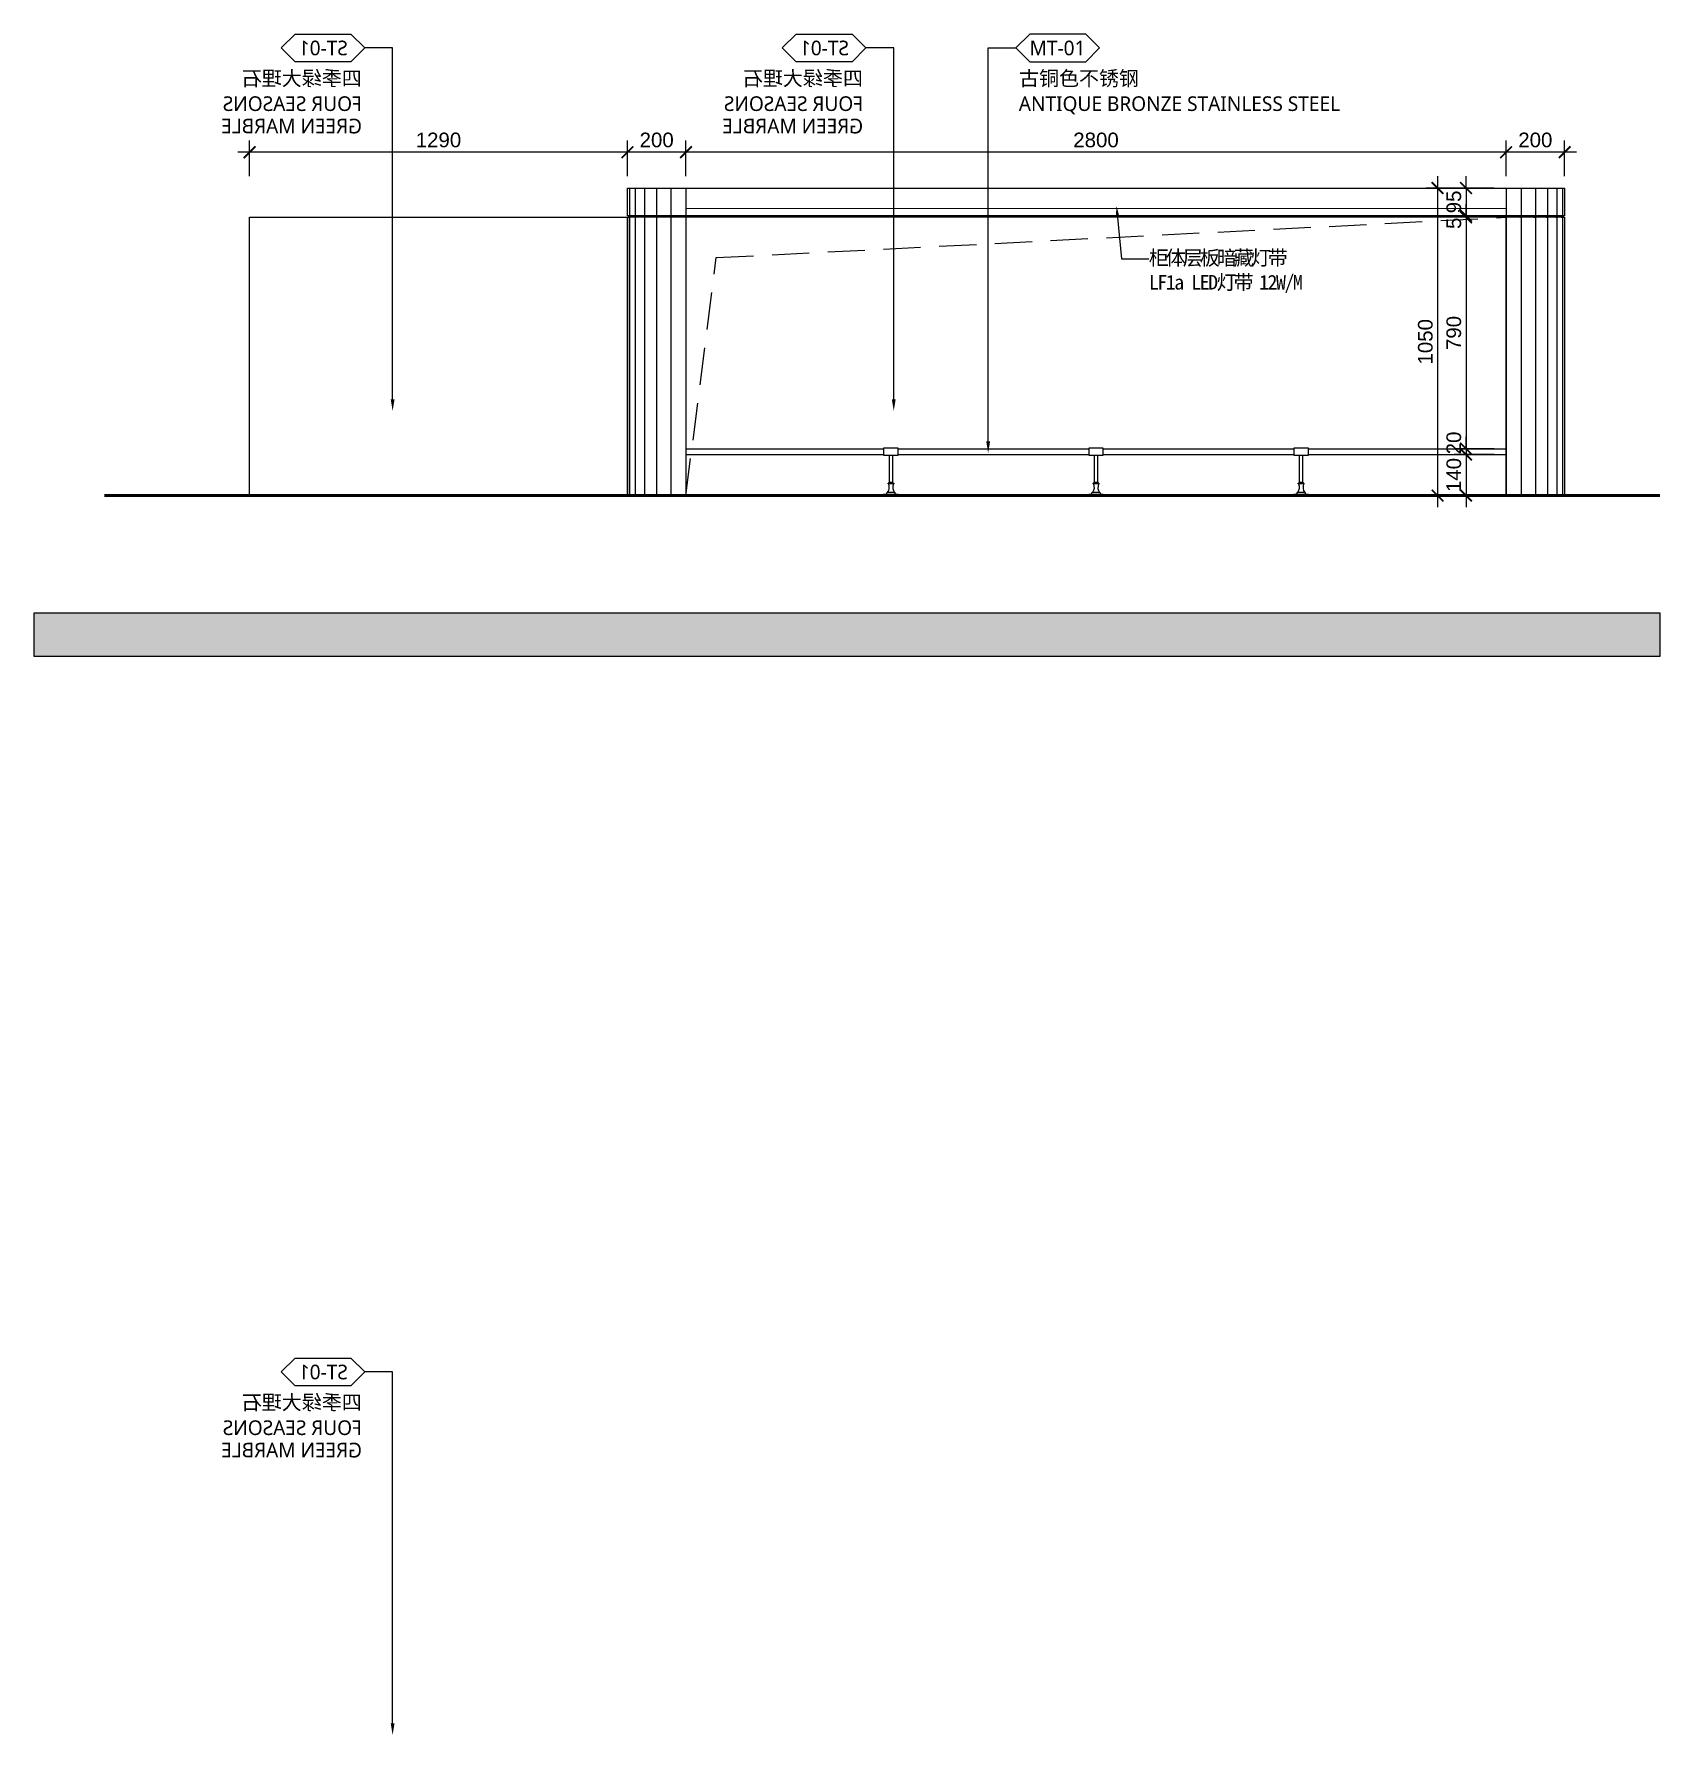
# Model space of a CAD drawing. Header units: millimetres. Extents: x 90086 to 135690, y -7745 to 15991.
# Drawn here: x 113943 to 119495, y -2962 to 2847 of the extents above; entities that cross this region are included whole.
import ezdxf
from ezdxf import colors
from ezdxf.entities.mleader import LeaderData, LeaderLine
from ezdxf.enums import TextEntityAlignment as Align
from ezdxf.math import Vec2, Vec3

# ---------------------------------------------------------------- set-up
doc = ezdxf.new("R2010")
doc.units = ezdxf.units.MM
doc.set_wipeout_variables(frame=1)
doc.linetypes.add('_ACM-G-HIDDEN', pattern=[4.7625, 3.175, -1.5875])
doc.linetypes.add('D04-03 - PANTRY CABINET DETAIL 1$0$ACM-G-CENTER2', pattern=[28.575, 19.05, -3.175, 3.175, -3.175])
doc.layers.get('Defpoints').update_dxf_attribs({"color": 250})
for name, color, linetype, lineweight in [('_ACM-A-ANNO-DIMS', 2, 'Continuous', 13), ('_ACM-A-ANNO-DIMS @ 20', 2, 'Continuous', 13), ('_ACM-A-DETL-THIN', 2, 'Continuous', 9), ('_ACM-A-ELVE-HIDD', 1, '_ACM-G-HIDDEN', 13), ('_ACM-A-ELVE-THIK', 5, 'Continuous', 50)]:
    doc.layers.add(name, color=color, linetype=linetype, lineweight=lineweight)
for name, color, linetype in [('I-DETL-LW01', 1, 'Continuous'), ('WALL', 7, 'Continuous'), ('WALL TYPE$0$G-ANNO-NOTE-CH', 7, 'Continuous')]:
    doc.layers.add(name, color=color, linetype=linetype)
doc.styles.add('Arial', font='ARIALUNI.ttf')
doc.styles.add('Arial_1', font='arial.ttf', dxfattribs={"height": 75})
doc.styles.add('WALL TYPE$0$Aecom Chinese', font='Microsoft YaHei.ttf')
doc.dimstyles.new('Aec-Arch-M-注释性', dxfattribs={"dimscale": 2, "dimtxt": 2.5, "dimasz": 2, "dimexe": 2, "dimexo": 2, "dimgap": 0.8, "dimtad": 1, "dimdec": 0, "dimrnd": 5, "dimzin": 3, "dimdsep": 46, "dimtxsty": 'Arial', "dimblk": 'WALL TYPE$0$_ArchTick', "dimcen": 2.5, "dimdle": 2, "dimclrd": 256, "dimclrt": 256, "dimazin": 2, "dimtfac": 0.75, "dimtdec": 0, "dimtix": 1, "dimtmove": 2, "dimatfit": 2, "dimfxl": 5, "dimfxlon": 1, "dimtolj": 1, "dimtzin": 0, "dimlwd": -1, "dimarcsym": 0})

# ---------------------------------------------------------------- blocks, each defined once
blk = doc.blocks.new('*U116')
h = blk.add_hatch(color=250)
h.dxf.hatch_style = 1
h.paths.add_polyline_path([(4350.7, -50), (4350.7, 100), (-1200.7, 100), (-1200.7, -50)])
blk.add_lwpolyline([(4350.7, -50), (4350.7, 100), (-1200.7, 100), (-1200.7, -50)], close=True)
blk = doc.blocks.new('WALL TYPE$0$_ArchTick')
at = {"color": 0, "linetype": 'ByBlock', "const_width": 0.15}
blk.add_lwpolyline([(-0.5, -0.5), (0.5, 0.5)], dxfattribs=at)
blk = doc.blocks.new('*D260')
at = {"layer": '_ACM-A-ANNO-DIMS', "transparency": 16777216}
blk.add_line((119209.1, 2443), (118929.1, 2443), dxfattribs=at)
at = {"layer": '_ACM-A-ANNO-DIMS', "color": 0, "lineweight": -2, "transparency": 16777216}
for p, q in [((118969.1, 2360.7), (118969.1, 2483)), ((119169.1, 2360.7), (119169.1, 2483))]:
    blk.add_line(p, q, dxfattribs=at)
at = {"layer": 'Defpoints', "color": 0, "transparency": 16777216}
for p in [(118969.1, 2443), (118969.1, 2320.7), (119169.1, 2320.7)]:
    blk.add_point(p, dxfattribs=at)
at = {"layer": '_ACM-A-ANNO-DIMS', "transparency": 16777216, "xscale": 40, "yscale": 40, "zscale": 40, "rotation": 180}
blk.add_blockref('WALL TYPE$0$_ArchTick', (118969.1, 2443), dxfattribs=at)
at = {"layer": '_ACM-A-ANNO-DIMS', "transparency": 16777216, "xscale": 40, "yscale": 40, "zscale": 40}
blk.add_blockref('WALL TYPE$0$_ArchTick', (119169.1, 2443), dxfattribs=at)
at = {"layer": '_ACM-A-ANNO-DIMS', "transparency": 16777216, "insert": (119069.1, 2484.6), "char_height": 50, "attachment_point": 5, "style": 'Arial'}
blk.add_mtext('\\A1;200', dxfattribs=at)
blk = doc.blocks.new('*D261')
at = {"layer": '_ACM-A-ANNO-DIMS', "transparency": 16777216}
blk.add_line((119009.1, 2443), (116129.1, 2443), dxfattribs=at)
at = {"layer": '_ACM-A-ANNO-DIMS', "color": 0, "lineweight": -2, "transparency": 16777216}
for p, q in [((116169.1, 2360.7), (116169.1, 2483)), ((118969.1, 2360.7), (118969.1, 2483))]:
    blk.add_line(p, q, dxfattribs=at)
at = {"layer": 'Defpoints', "color": 0, "transparency": 16777216}
for p in [(116169.1, 2443), (116169.1, 2320.7), (118969.1, 2320.7)]:
    blk.add_point(p, dxfattribs=at)
at = {"layer": '_ACM-A-ANNO-DIMS', "transparency": 16777216, "xscale": 40, "yscale": 40, "zscale": 40, "rotation": 180}
blk.add_blockref('WALL TYPE$0$_ArchTick', (116169.1, 2443), dxfattribs=at)
at = {"layer": '_ACM-A-ANNO-DIMS', "transparency": 16777216, "xscale": 40, "yscale": 40, "zscale": 40}
blk.add_blockref('WALL TYPE$0$_ArchTick', (118969.1, 2443), dxfattribs=at)
at = {"layer": '_ACM-A-ANNO-DIMS', "transparency": 16777216, "insert": (117569.1, 2484.6), "char_height": 50, "attachment_point": 5, "style": 'Arial'}
blk.add_mtext('\\A1;2800', dxfattribs=at)
blk = doc.blocks.new('*D262')
at = {"layer": '_ACM-A-ANNO-DIMS', "transparency": 16777216}
blk.add_line((116209.1, 2443), (115929.1, 2443), dxfattribs=at)
at = {"layer": '_ACM-A-ANNO-DIMS', "color": 0, "lineweight": -2, "transparency": 16777216}
for p, q in [((115969.1, 2360.7), (115969.1, 2483)), ((116169.1, 2360.7), (116169.1, 2483))]:
    blk.add_line(p, q, dxfattribs=at)
at = {"layer": 'Defpoints', "color": 0, "transparency": 16777216}
for p in [(115969.1, 2443), (115969.1, 2320.7), (116169.1, 2320.7)]:
    blk.add_point(p, dxfattribs=at)
at = {"layer": '_ACM-A-ANNO-DIMS', "transparency": 16777216, "xscale": 40, "yscale": 40, "zscale": 40, "rotation": 180}
blk.add_blockref('WALL TYPE$0$_ArchTick', (115969.1, 2443), dxfattribs=at)
at = {"layer": '_ACM-A-ANNO-DIMS', "transparency": 16777216, "xscale": 40, "yscale": 40, "zscale": 40}
blk.add_blockref('WALL TYPE$0$_ArchTick', (116169.1, 2443), dxfattribs=at)
at = {"layer": '_ACM-A-ANNO-DIMS', "transparency": 16777216, "insert": (116069.1, 2484.6), "char_height": 50, "attachment_point": 5, "style": 'Arial'}
blk.add_mtext('\\A1;200', dxfattribs=at)
blk = doc.blocks.new('*D263')
at = {"layer": '_ACM-A-ANNO-DIMS', "transparency": 16777216}
blk.add_line((116009.1, 2443), (114639.1, 2443), dxfattribs=at)
at = {"layer": '_ACM-A-ANNO-DIMS', "color": 0, "lineweight": -2, "transparency": 16777216}
for p, q in [((114679.1, 2360.7), (114679.1, 2483)), ((115969.1, 2360.7), (115969.1, 2483))]:
    blk.add_line(p, q, dxfattribs=at)
at = {"layer": 'Defpoints', "color": 0, "transparency": 16777216}
for p in [(114679.1, 2443), (114679.1, 2320.7), (115969.1, 2320.7)]:
    blk.add_point(p, dxfattribs=at)
at = {"layer": '_ACM-A-ANNO-DIMS', "transparency": 16777216, "xscale": 40, "yscale": 40, "zscale": 40, "rotation": 180}
blk.add_blockref('WALL TYPE$0$_ArchTick', (114679.1, 2443), dxfattribs=at)
at = {"layer": '_ACM-A-ANNO-DIMS', "transparency": 16777216, "xscale": 40, "yscale": 40, "zscale": 40}
blk.add_blockref('WALL TYPE$0$_ArchTick', (115969.1, 2443), dxfattribs=at)
at = {"layer": '_ACM-A-ANNO-DIMS', "transparency": 16777216, "insert": (115324.1, 2484.6), "char_height": 50, "attachment_point": 5, "style": 'Arial'}
blk.add_mtext('\\A1;1290', dxfattribs=at)
blk = doc.blocks.new('*D264')
at = {"layer": '_ACM-A-ANNO-DIMS', "transparency": 16777216}
for p, q in [((118832.4, 2225.7), (118832.4, 2265.7)), ((118832.4, 2225.7), (118832.4, 2220.7)), ((118832.4, 2220.7), (118832.4, 2180.7))]:
    blk.add_line(p, q, dxfattribs=at)
at = {"layer": '_ACM-A-ANNO-DIMS', "color": 0, "lineweight": -2, "transparency": 16777216}
for p, q in [((118929.1, 2225.7), (118792.4, 2225.7)), ((118929.4, 2220.7), (118792.4, 2220.7))]:
    blk.add_line(p, q, dxfattribs=at)
at = {"layer": 'Defpoints', "color": 0, "transparency": 16777216}
for p in [(118832.4, 2220.7), (118969.1, 2225.7), (118969.4, 2220.7)]:
    blk.add_point(p, dxfattribs=at)
at = {"layer": '_ACM-A-ANNO-DIMS', "transparency": 16777216, "xscale": 40, "yscale": 40, "zscale": 40}
for p, rotation in [((118832.4, 2225.7), 270), ((118832.4, 2220.7), 90)]:
    blk.add_blockref('WALL TYPE$0$_ArchTick', p, dxfattribs=dict(at, rotation=rotation))
at = {"layer": '_ACM-A-ANNO-DIMS', "transparency": 16777216, "insert": (118791, 2200.3), "char_height": 50, "attachment_point": 5, "rotation": 90, "style": 'Arial'}
blk.add_mtext('\\A1;5', dxfattribs=at)
blk = doc.blocks.new('*D265')
at = {"layer": '_ACM-A-ANNO-DIMS', "transparency": 16777216}
for p, q in [((118832.4, 2320.7), (118832.4, 2360.7)), ((118832.4, 2320.7), (118832.4, 2225.7)), ((118832.4, 2225.7), (118832.4, 2185.7))]:
    blk.add_line(p, q, dxfattribs=at)
at = {"layer": '_ACM-A-ANNO-DIMS', "color": 0, "lineweight": -2, "transparency": 16777216}
for p, q in [((118929.1, 2320.7), (118792.4, 2320.7)), ((118929.1, 2225.7), (118792.4, 2225.7))]:
    blk.add_line(p, q, dxfattribs=at)
at = {"layer": 'Defpoints', "color": 0, "transparency": 16777216}
for p in [(118969.1, 2320.7), (118832.4, 2225.7), (118969.1, 2225.7)]:
    blk.add_point(p, dxfattribs=at)
at = {"layer": '_ACM-A-ANNO-DIMS', "transparency": 16777216, "xscale": 40, "yscale": 40, "zscale": 40}
for p, rotation in [((118832.4, 2320.7), 270), ((118832.4, 2225.7), 90)]:
    blk.add_blockref('WALL TYPE$0$_ArchTick', p, dxfattribs=dict(at, rotation=rotation))
at = {"layer": '_ACM-A-ANNO-DIMS', "transparency": 16777216, "insert": (118790.9, 2273.2), "char_height": 50, "attachment_point": 5, "rotation": 90, "style": 'Arial'}
blk.add_mtext('\\A1;95', dxfattribs=at)
blk = doc.blocks.new('*D266')
at = {"layer": '_ACM-A-ANNO-DIMS', "color": 0, "lineweight": -2, "transparency": 16777216}
for p, q in [((118929.1, 2220.7), (118792.4, 2220.7)), ((118929.1, 1430.7), (118792.4, 1430.7))]:
    blk.add_line(p, q, dxfattribs=at)
at = {"layer": '_ACM-A-ANNO-DIMS', "transparency": 16777216}
blk.add_line((118832.4, 2260.7), (118832.4, 1390.7), dxfattribs=at)
at = {"layer": 'Defpoints', "color": 0, "transparency": 16777216}
for p in [(118969.1, 2220.7), (118832.4, 1430.7), (118969.1, 1430.7)]:
    blk.add_point(p, dxfattribs=at)
at = {"layer": '_ACM-A-ANNO-DIMS', "transparency": 16777216, "xscale": 40, "yscale": 40, "zscale": 40}
for p, rotation in [((118832.4, 2220.7), 90), ((118832.4, 1430.7), 270)]:
    blk.add_blockref('WALL TYPE$0$_ArchTick', p, dxfattribs=dict(at, rotation=rotation))
at = {"layer": '_ACM-A-ANNO-DIMS', "transparency": 16777216, "insert": (118790.9, 1825.7), "char_height": 50, "attachment_point": 5, "rotation": 90, "style": 'Arial'}
blk.add_mtext('\\A1;790', dxfattribs=at)
blk = doc.blocks.new('*D267')
at = {"layer": '_ACM-A-ANNO-DIMS', "transparency": 16777216}
blk.add_line((118735.3, 2360.7), (118735.3, 1230.7), dxfattribs=at)
at = {"layer": '_ACM-A-ANNO-DIMS', "color": 0, "lineweight": -2, "transparency": 16777216}
for p, q in [((118835.3, 2320.7), (118695.3, 2320.7)), ((118835.3, 1270.7), (118695.3, 1270.7))]:
    blk.add_line(p, q, dxfattribs=at)
at = {"layer": 'Defpoints', "color": 0, "transparency": 16777216}
for p in [(118969.1, 2320.7), (118735.3, 1270.7), (118969.1, 1270.7)]:
    blk.add_point(p, dxfattribs=at)
at = {"layer": '_ACM-A-ANNO-DIMS', "transparency": 16777216, "xscale": 40, "yscale": 40, "zscale": 40}
for p, rotation in [((118735.3, 2320.7), 90), ((118735.3, 1270.7), 270)]:
    blk.add_blockref('WALL TYPE$0$_ArchTick', p, dxfattribs=dict(at, rotation=rotation))
at = {"layer": '_ACM-A-ANNO-DIMS', "transparency": 16777216, "insert": (118693.7, 1795.7), "char_height": 50, "attachment_point": 5, "rotation": 90, "style": 'Arial'}
blk.add_mtext('\\A1;1050', dxfattribs=at)
blk = doc.blocks.new('K_70')
at = {"layer": 'I-DETL-LW01'}
blk.add_lwpolyline([(-25, -159.5), (25, -159.5), (25, -164.5), (-25, -164.5)], close=True, dxfattribs=at)
for points in [[(12.5, -154.5), (-12.5, -154.5, 0.414214), (-15, -157), (-15, -157, 0.414214), (-12.5, -159.5), (12.5, -159.5, 0.414214), (15, -157), (15, -157, 0.414214)], [(-9, -122.5), (9, -122.5, -0.414214), (10, -123.5), (10, -123.5, -0.414214), (9, -124.5), (-9, -124.5, -0.414214), (-10, -123.5), (-10, -123.5, -0.414214)], [(7, -120.5), (-7, -120.5, 0.414214), (-8, -121.5), (-8, -121.5, 0.414214), (-7, -122.5), (7, -122.5, 0.414214), (8, -121.5), (8, -121.5, 0.414214)]]:
    blk.add_lwpolyline(points, format="xyb", close=True, dxfattribs=at)
for points in [[(-9, -124.5, -0.262125), (-12.5, -154.5, 1.803242)], [(9, -124.5, 0.262125), (12.5, -154.5, -1.803242)]]:
    blk.add_lwpolyline(points, format="xyb", dxfattribs=at)
blk.add_wipeout([(25, -2.5), (-25, -2.5), (-25, -26.5), (25, -26.5)]).dxf.layer = 'I-DETL-LW01'
for points in [[(25, -2.5), (-25, -2.5), (-25, -26.5), (25, -26.5)], [(5, -120.5), (-5, -120.5), (-5, -26.5), (5, -26.5)]]:
    blk.add_lwpolyline(points, close=True, dxfattribs=at)
blk = doc.blocks.new('WHA12202707')
at = {"transparency": 16777216}
for p, q in [((2.38, 2.38), (0, 0)), ((2.38, -2.38), (0, 0)), ((11.91, 2.38), (2.38, 2.38)), ((11.91, 2.38), (14.29, 0)), ((11.91, -2.38), (14.29, 0)), ((2.38, -2.38), (11.91, -2.38))]:
    blk.add_line(p, q, dxfattribs=at)
at = {"transparency": 16777216, "style": 'WALL TYPE$0$Aecom Chinese'}
blk.add_attdef('英文2', (0.49, -14.58), '', height=2.5, dxfattribs=at)
at = {"layer": 'WALL TYPE$0$G-ANNO-NOTE-CH', "transparency": 16777216, "style": 'WALL TYPE$0$Aecom Chinese'}
blk.add_attdef('编号', text='', height=2.5, dxfattribs=at).set_placement((7.1, 0), align=Align.MIDDLE)
for tag, p in [('中文', (0.54, -5.18)), ('英文', (0.49, -9.51))]:
    blk.add_attdef(tag, text='', height=2.5, dxfattribs=at).set_placement(p, align=Align.MIDDLE_LEFT)
blk = doc.blocks.new('*D350')
at = {"layer": '_ACM-A-ANNO-DIMS', "color": 0, "lineweight": -2, "transparency": 16777216}
for p, q in [((118929.1, 1410.7), (118792.4, 1410.7)), ((118929.1, 1270.7), (118792.4, 1270.7))]:
    blk.add_line(p, q, dxfattribs=at)
at = {"layer": '_ACM-A-ANNO-DIMS', "transparency": 16777216}
blk.add_line((118832.4, 1450.7), (118832.4, 1230.7), dxfattribs=at)
at = {"layer": 'Defpoints', "color": 0, "transparency": 16777216}
for p in [(118969.1, 1410.7), (118832.4, 1270.7), (118969.1, 1270.7)]:
    blk.add_point(p, dxfattribs=at)
at = {"layer": '_ACM-A-ANNO-DIMS', "transparency": 16777216, "xscale": 40, "yscale": 40, "zscale": 40}
for p, rotation in [((118832.4, 1410.7), 90), ((118832.4, 1270.7), 270)]:
    blk.add_blockref('WALL TYPE$0$_ArchTick', p, dxfattribs=dict(at, rotation=rotation))
at = {"layer": '_ACM-A-ANNO-DIMS', "transparency": 16777216, "insert": (118790.9, 1340.7), "char_height": 50, "attachment_point": 5, "rotation": 90, "style": 'Arial'}
blk.add_mtext('\\A1;140', dxfattribs=at)
blk = doc.blocks.new('*D351')
at = {"layer": '_ACM-A-ANNO-DIMS', "transparency": 16777216}
for p, q in [((118832.4, 1430.7), (118832.4, 1470.7)), ((118832.4, 1430.7), (118832.4, 1410.7)), ((118832.4, 1410.7), (118832.4, 1370.7))]:
    blk.add_line(p, q, dxfattribs=at)
at = {"layer": '_ACM-A-ANNO-DIMS', "color": 0, "lineweight": -2, "transparency": 16777216}
for p, q in [((118929.1, 1430.7), (118792.4, 1430.7)), ((118929.1, 1410.7), (118792.4, 1410.7))]:
    blk.add_line(p, q, dxfattribs=at)
at = {"layer": 'Defpoints', "color": 0, "transparency": 16777216}
for p in [(118832.4, 1410.7), (118969.1, 1430.7), (118969.1, 1410.7)]:
    blk.add_point(p, dxfattribs=at)
at = {"layer": '_ACM-A-ANNO-DIMS', "transparency": 16777216, "xscale": 40, "yscale": 40, "zscale": 40}
for p, rotation in [((118832.4, 1430.7), 270), ((118832.4, 1410.7), 90)]:
    blk.add_blockref('WALL TYPE$0$_ArchTick', p, dxfattribs=dict(at, rotation=rotation))
at = {"layer": '_ACM-A-ANNO-DIMS', "transparency": 16777216, "insert": (118790.9, 1450.2), "char_height": 50, "attachment_point": 5, "rotation": 90, "style": 'Arial'}
blk.add_mtext('\\A1;20', dxfattribs=at)

msp = doc.modelspace()

# ---------------------------------------------------------------- linework, layer by layer
at = {"layer": '_ACM-A-DETL-THIN'}
for points in [[(115969.1, 2220.7), (115974.1, 2220.7), (115974.1, 2225.7), (115969.1, 2225.7), (115969.1, 2320.7), (119169.1, 2320.7), (119169.1, 2225.7), (119164.1, 2225.7), (119164.1, 2220.7), (119169.1, 2220.7), (119169.1, 1270.7), (115969.1, 1270.7)], [(114679.1, 2220.7), (115969.1, 2220.7), (115969.1, 1270.7), (114679.1, 1270.7)], [(118969.1, 2220.7), (116169.1, 2220.7), (116169.1, 1270.7), (118969.1, 1270.7)]]:
    msp.add_lwpolyline(points, close=True, dxfattribs=at)
at = {"layer": '_ACM-A-DETL-THIN', "color": 8}
for points in [[(115976, 2320.7), (115976, 2225.7), (115981, 2225.7), (115981, 2220.7), (115976, 2220.7), (115976, 1270.7)], [(115995.9, 2320.7), (115995.9, 2225.7), (116000.9, 2225.7), (116000.9, 2220.7), (115995.9, 2220.7), (115995.9, 1270.7)], [(116027.7, 2320.7), (116027.7, 2225.7), (116032.7, 2225.7), (116032.7, 2220.7), (116027.7, 2220.7), (116027.7, 1270.7)], [(116069.1, 2320.7), (116069.1, 2225.7), (116074.1, 2225.7), (116074.1, 2220.7), (116069.1, 2220.7), (116069.1, 1270.7)], [(116117.4, 2320.7), (116117.4, 2225.7), (116122.4, 2225.7), (116122.4, 2220.7), (116117.4, 2220.7), (116117.4, 1270.7)], [(116169.1, 2320.7), (116169.1, 1270.7)], [(118969.1, 2320.7), (118969.1, 1270.7)], [(119020.9, 2320.7), (119020.9, 2225.7), (119015.9, 2225.7), (119015.9, 2220.7), (119020.9, 2220.7), (119020.9, 1270.7)], [(119069.1, 2320.7), (119069.1, 2225.7), (119064.1, 2225.7), (119064.1, 2220.7), (119069.1, 2220.7), (119069.1, 1270.7)], [(119110.6, 2320.7), (119110.6, 2225.7), (119105.6, 2225.7), (119105.6, 2220.7), (119110.6, 2220.7), (119110.6, 1270.7)], [(119142.4, 2320.7), (119142.4, 2225.7), (119137.4, 2225.7), (119137.4, 2220.7), (119142.4, 2220.7), (119142.4, 1270.7)], [(119162.3, 2320.7), (119162.3, 2225.7), (119157.3, 2225.7), (119157.3, 2220.7), (119162.3, 2220.7), (119162.3, 1270.7)], [(116169.1, 1430.7), (118969.1, 1430.7)], [(116169.1, 1410.7), (118969.1, 1410.7)]]:
    msp.add_lwpolyline(points, dxfattribs=at)
at = {"layer": '_ACM-A-DETL-THIN'}
for points in [[(119164.1, 2225.7), (115974.1, 2225.7)], [(119164.1, 2220.7), (115974.1, 2220.7)]]:
    msp.add_lwpolyline(points, dxfattribs=at)
at = {"layer": '_ACM-A-ELVE-HIDD', "linetype": 'D04-03 - PANTRY CABINET DETAIL 1$0$ACM-G-CENTER2', "ltscale": 10, "const_width": 3}
msp.add_lwpolyline([(116169.1, 2250.7), (118969.1, 2250.7)], dxfattribs=at)
at = {"layer": '_ACM-A-ELVE-HIDD', "ltscale": 40}
msp.add_lwpolyline([(116169.1, 1270.7), (116272.7, 2083.1), (118969.1, 2220.7)], dxfattribs=at)
at = {"layer": '_ACM-A-ELVE-THIK'}
msp.add_lwpolyline([(114183.4, 1270.7), (119494.7, 1270.7)], dxfattribs=at)

# ---------------------------------------------------------------- block references
at = {"layer": 'WALL', "xscale": -1}
msp.add_blockref('*U116', (118293.9, 770.7), dxfattribs=at)

# ---------------------------------------------------------------- dimensions: what is measured, and where the dimension line sits
at = {"layer": '_ACM-A-ANNO-DIMS @ 20'}
for base, p1, p2, picture, middle in [((114679.1, 2443), (115969.1, 2320.7), (114679.1, 2320.7), '*D263', (115324.1, 2484.6)), ((115969.1, 2443), (116169.1, 2320.7), (115969.1, 2320.7), '*D262', (116069.1, 2484.6)), ((116169.1, 2443), (118969.1, 2320.7), (116169.1, 2320.7), '*D261', (117569.1, 2484.6)), ((118969.1, 2443), (119169.1, 2320.7), (118969.1, 2320.7), '*D260', (119069.1, 2484.6))]:
    dim = msp.add_linear_dim(base=base, p1=p1, p2=p2, dimstyle='Aec-Arch-M-注释性', override={"dimscale": 20, "dimzin": 8, "dimtix": 1, "dimtofl": 1, "dimtmove": 2, "dimatfit": 2}, dxfattribs=at)
    dim.commit()
    dim.dimension.update_dxf_attribs({"geometry": picture, "text_midpoint": middle})
for base, p1, p2, picture, middle in [((118735.3, 1270.7), (118969.1, 2320.7), (118969.1, 1270.7), '*D267', (118693.7, 1795.7)), ((118832.4, 2225.7), (118969.1, 2320.7), (118969.1, 2225.7), '*D265', (118790.9, 2273.2)), ((118832.4, 1430.7), (118969.1, 2220.7), (118969.1, 1430.7), '*D266', (118790.9, 1825.7)), ((118832.4, 1270.7), (118969.1, 1410.7), (118969.1, 1270.7), '*D350', (118790.9, 1340.7))]:
    dim = msp.add_linear_dim(base=base, p1=p1, p2=p2, angle=90, dimstyle='Aec-Arch-M-注释性', override={"dimscale": 20, "dimzin": 8, "dimtix": 1, "dimtofl": 1, "dimtmove": 2, "dimatfit": 2}, dxfattribs=at)
    dim.commit()
    dim.dimension.update_dxf_attribs({"geometry": picture, "text_midpoint": middle})
for base, p1, p2, picture, middle in [((118832.4, 2220.7), (118969.1, 2225.7), (118969.4, 2220.7), '*D264', (118791, 2200.3)), ((118832.4, 1410.7), (118969.1, 1430.7), (118969.1, 1410.7), '*D351', (118790.9, 1450.2))]:
    dim = msp.add_linear_dim(base=base, p1=p1, p2=p2, angle=90, dimstyle='Aec-Arch-M-注释性', override={"dimscale": 20, "dimzin": 8, "dimtix": 1, "dimtofl": 1, "dimtmove": 2, "dimatfit": 2}, dxfattribs=at)
    dim.commit()
    dim.dimension.update_dxf_attribs({"geometry": picture, "text_midpoint": middle, "dimtype": 128})

# ---------------------------------------------------------------- leaders
ml = msp.add_multileader_block('Standard', dxfattribs=at)
ml.set_content('WHA12202707', color=256, scale=-20)
ml.set_attribute('编号', 'ST-01', width=0)
ml.set_attribute('中文', '四季绿大理石', width=0)
ml.set_attribute('英文', 'FOUR SEASONS ', width=0)
ml.set_attribute('英文2', 'GREEN MARBLE', width=0)
ml.set_leader_properties(color=2)
ml.build(insert=Vec2(0, 0))
ml.multileader.update_dxf_attribs({"text_right_attachment_type": 6, "dogleg_length": 0.36, "arrow_head_size": 40, "scale": 20})
ctx = ml.context
ctx.base_point, ctx.scale, ctx.char_height, ctx.arrow_head_size, ctx.landing_gap_size, ctx.plane_origin = Vec3(114787.1, 2799), 20, 1500, 40, 1.8, Vec3(113330.2, 1586.8)
ctx.right_attachment, ctx.text_align_type = 6, 2
notes = []
notes.append((ctx, [(0, (1, 1, 0), (115167.6, 2799), (-1, 0), 94.8, [(0, [(115167.6, 1559.5)], 0, [])])]))
ctx.block.insert, ctx.block.scale = Vec3(115072.8, 2799), Vec3(-20, 20, 20)
ml = msp.add_multileader_block('Standard', dxfattribs=at)
ml.set_content('WHA12202707', color=256, scale=-20)
ml.set_attribute('编号', 'ST-01', width=0)
ml.set_attribute('中文', '四季绿大理石', width=0)
ml.set_attribute('英文', 'FOUR SEASONS ', width=0)
ml.set_attribute('英文2', 'GREEN MARBLE', width=0)
ml.set_leader_properties(color=2)
ml.build(insert=Vec2(0, 0))
ml.multileader.update_dxf_attribs({"text_right_attachment_type": 6, "dogleg_length": 0.36, "arrow_head_size": 40, "scale": 20})
ctx = ml.context
ctx.base_point, ctx.scale, ctx.char_height, ctx.arrow_head_size, ctx.landing_gap_size, ctx.plane_origin = Vec3(116498, 2799), 20, 1500, 40, 1.8, Vec3(115041.1, 1586.8)
ctx.right_attachment, ctx.text_align_type = 6, 2
notes.append((ctx, [(0, (1, 1, 0), (116878.6, 2799), (-1, 0), 94.8, [(1, [(116878.6, 1559.5), (116878.6, 2270.8)], 0, [])])]))
ctx.block.insert, ctx.block.scale = Vec3(116783.8, 2799), Vec3(-20, 20, 20)
at = {"layer": '_ACM-A-ANNO-DIMS @ 20', "color": 2, "linetype": 'ByBlock', "lineweight": -2}
ml = msp.add_multileader_mtext('Standard', dxfattribs=at)
ml.set_content('\\pxsm1,ql,t0.75;{\\fSimHei|b0|i0|c134|p49;\\T0.85;\\C256;柜体层板暗藏灯带\\PLF1a LED灯带 12W/M }', color=2, style='Arial_1')
ml.set_leader_properties()
ml.build(insert=Vec2(0, 0))
ml.multileader.update_dxf_attribs({"dogleg_length": 1, "arrow_head_size": 40, "scale": 20})
ctx = ml.context
ctx.base_point, ctx.scale, ctx.char_height, ctx.arrow_head_size, ctx.landing_gap_size, ctx.plane_origin = Vec3(117749.5, 2078.6), 20, 50, 40, 0.06, Vec3(117327.7, 3837)
notes.append((ctx, [(0, (1, 1, 0), (117656.2, 2078.6), (1, 0), 93.3, [(0, [(117639.3, 2259.9)], 0, [])])]))
ctx.mtext.insert, ctx.mtext.flow_direction = Vec3(117749.6, 2107.4), 5
at = {"layer": '_ACM-A-ANNO-DIMS @ 20'}
ml = msp.add_multileader_block('Standard', dxfattribs=at)
ml.set_content('WHA12202707', color=256, scale=-20)
ml.set_attribute('编号', 'ST-01', width=0)
ml.set_attribute('中文', '四季绿大理石', width=0)
ml.set_attribute('英文', 'FOUR SEASONS ', width=0)
ml.set_attribute('英文2', 'GREEN MARBLE', width=0)
ml.set_leader_properties(color=2)
ml.build(insert=Vec2(0, 0))
ml.multileader.update_dxf_attribs({"text_right_attachment_type": 6, "dogleg_length": 0.36, "arrow_head_size": 40, "scale": 20})
ctx = ml.context
ctx.base_point, ctx.scale, ctx.char_height, ctx.arrow_head_size, ctx.landing_gap_size, ctx.plane_origin = Vec3(114787.1, -1722.1), 20, 1500, 40, 1.8, Vec3(113330.2, -2934.3)
ctx.right_attachment, ctx.text_align_type = 6, 2
notes.append((ctx, [(0, (1, 1, 0), (115167.6, -1722.1), (-1, 0), 94.8, [(0, [(115167.6, -2961.6)], 0, [])])]))
ctx.block.insert, ctx.block.scale = Vec3(115072.8, -1722.1), Vec3(-20, 20, 20)
for ctx, leaders in notes:
    for number, flags, end, landing, length, lines in leaders:
        leader = LeaderData()
        leader.index, (leader.has_last_leader_line, leader.has_dogleg_vector, leader.attachment_direction) = number, flags
        leader.last_leader_point, leader.dogleg_vector, leader.dogleg_length = Vec3(end), Vec3(landing), length
        for number, points, colour, breaks in lines:
            line = LeaderLine()
            line.index, line.vertices, line.color, line.breaks = number, Vec3.list(points), colors.encode_raw_color(colour), breaks
            leader.lines.append(line)
        ctx.leaders.append(leader)

# ---------------------------------------------------------------- next in the draw order: block references
for p in [(116869.1, 1435.2), (117569.1, 1435.2), (118269.1, 1435.2)]:
    msp.add_blockref('K_70', p)

# ---------------------------------------------------------------- next in the draw order: leaders
ml = msp.add_multileader_block('Standard', dxfattribs=at)
ml.set_content('WHA12202707', color=256, scale=20)
ml.set_attribute('编号', 'MT-01', width=0)
ml.set_attribute('中文', '古铜色不锈钢', width=0)
ml.set_attribute('英文', 'ANTIQUE BRONZE STAINLESS STEEL', width=0)
ml.set_attribute('英文2', '', width=0)
ml.set_leader_properties(color=2)
ml.build(insert=Vec2(0, 0))
ml.multileader.update_dxf_attribs({"text_right_attachment_type": 6, "dogleg_length": 0.36, "arrow_head_size": 40, "scale": 20})
ctx = ml.context
ctx.base_point, ctx.scale, ctx.char_height, ctx.arrow_head_size, ctx.landing_gap_size, ctx.plane_origin = Vec3(117295.7, 2799), 20, 1500, 40, 1.8, Vec3(119809.5, -1335.8)
ctx.right_attachment = 6
notes = []
notes.append((ctx, [(0, (1, 1, 0), (117200.9, 2799), (1, 0), 94.8, [(1, [(117200.9, 1415.3)], 0, [])])]))
ctx.block.insert = Vec3(117295.7, 2799)
for ctx, leaders in notes:
    for number, flags, end, landing, length, lines in leaders:
        leader = LeaderData()
        leader.index, (leader.has_last_leader_line, leader.has_dogleg_vector, leader.attachment_direction) = number, flags
        leader.last_leader_point, leader.dogleg_vector, leader.dogleg_length = Vec3(end), Vec3(landing), length
        for number, points, colour, breaks in lines:
            line = LeaderLine()
            line.index, line.vertices, line.color, line.breaks = number, Vec3.list(points), colors.encode_raw_color(colour), breaks
            leader.lines.append(line)
        ctx.leaders.append(leader)

doc.saveas('drawing.dxf')
